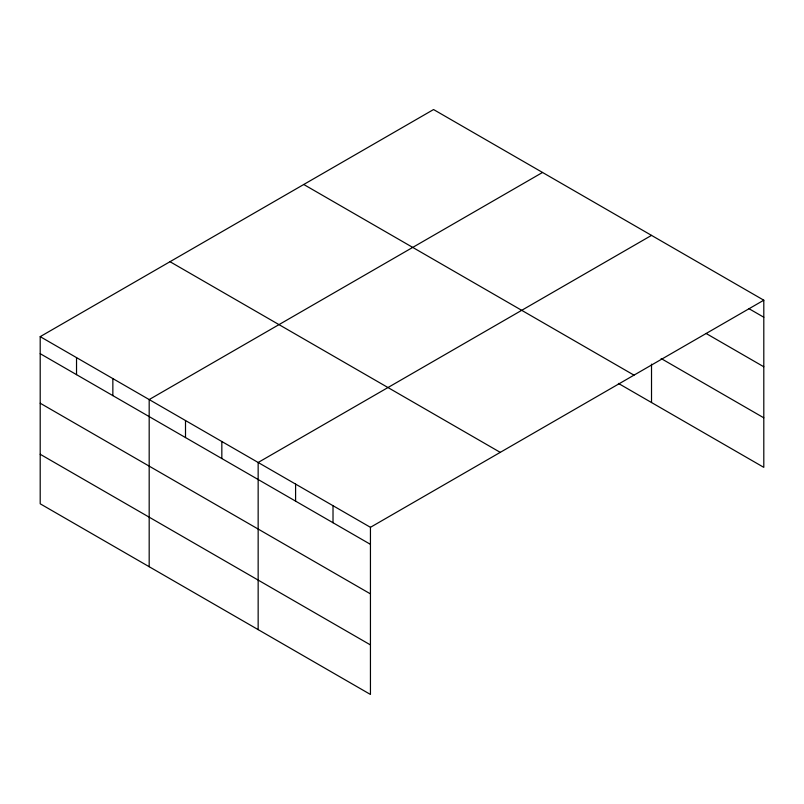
<?xml version="1.0" encoding="UTF-8"?>
<svg xmlns="http://www.w3.org/2000/svg" width="804" height="804" viewBox="0 0 804 804"><rect width="100%" height="100%" fill="white"/><g stroke="black" fill="none" stroke-linecap="round" stroke-linejoin="round"><path stroke-width="1.21" d="M618.397 383.407L763.8 467.355L763.8 300.204L433.557 109.545L40.2 336.645L40.2 503.796L370.443 694.455L370.443 527.313L40.2 336.645M542.539 172.458L149.182 399.568L149.182 566.709M651.521 235.381L258.154 462.481L258.154 629.632M370.443 527.313L763.8 300.204M748.825 308.595L763.8 317.238M706.053 333.439L763.8 366.775M661.139 358.544L763.8 417.819M303.751 184.488L633.994 375.146M170.006 261.702L500.249 452.361M40.2 353.68L370.443 544.348M40.2 403.216L370.443 593.885M40.2 454.26L370.443 644.919M651.521 364.142L651.521 402.533M333.017 505.696L333.017 522.741M295.591 484.088L295.591 501.123M221.834 441.507L221.834 458.551M185.503 420.542L185.503 437.577M112.851 378.594L112.851 395.628M76.531 357.619L76.531 374.654"/></g></svg>
